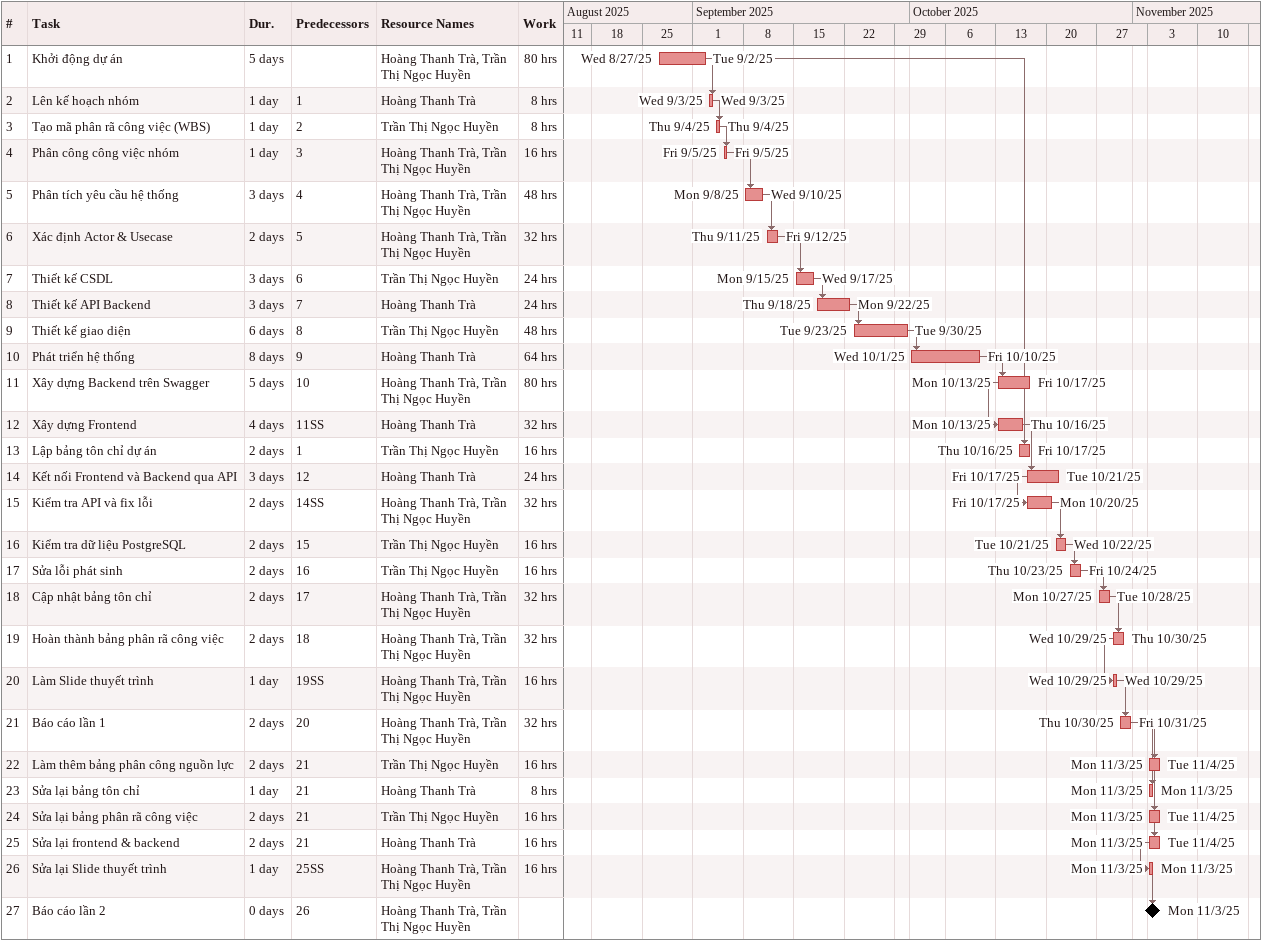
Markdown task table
| ID | Task | Duration | Start | Finish | Predecessors | Resources | Work (h) |
|---|---|---|---|---|---|---|---|
| 1 | Khởi động dự án | 5d | 2025-08-27 | 2025-09-02 |  | Hoàng Thanh Trà, Trần Thị Ngọc Huyền | 80 |
| 2 | Lên kế hoạch nhóm | 1d | 2025-09-03 | 2025-09-03 | 1 | Hoàng Thanh Trà | 8 |
| 3 | Tạo mã phân rã công việc (WBS) | 1d | 2025-09-04 | 2025-09-04 | 2 | Trần Thị Ngọc Huyền | 8 |
| 4 | Phân công công việc nhóm | 1d | 2025-09-05 | 2025-09-05 | 3 | Hoàng Thanh Trà, Trần Thị Ngọc Huyền | 16 |
| 5 | Phân tích yêu cầu hệ thống | 3d | 2025-09-08 | 2025-09-10 | 4 | Hoàng Thanh Trà, Trần Thị Ngọc Huyền | 48 |
| 6 | Xác định Actor & Usecase | 2d | 2025-09-11 | 2025-09-12 | 5 | Hoàng Thanh Trà, Trần Thị Ngọc Huyền | 32 |
| 7 | Thiết kế CSDL | 3d | 2025-09-15 | 2025-09-17 | 6 | Trần Thị Ngọc Huyền | 24 |
| 8 | Thiết kế API Backend | 3d | 2025-09-18 | 2025-09-22 | 7 | Hoàng Thanh Trà | 24 |
| 9 | Thiết kế giao diện | 6d | 2025-09-23 | 2025-09-30 | 8 | Trần Thị Ngọc Huyền | 48 |
| 10 | Phát triển hệ thống | 8d | 2025-10-01 | 2025-10-10 | 9 | Hoàng Thanh Trà | 64 |
| 11 | Xây dựng Backend trên Swagger | 5d | 2025-10-13 | 2025-10-17 | 10 | Hoàng Thanh Trà, Trần Thị Ngọc Huyền | 80 |
| 12 | Xây dựng Frontend | 4d | 2025-10-13 | 2025-10-16 | 11SS | Hoàng Thanh Trà | 32 |
| 13 | Lập bảng tôn chỉ dự án | 2d | 2025-10-16 | 2025-10-17 | 1 | Trần Thị Ngọc Huyền | 16 |
| 14 | Kết nối Frontend và Backend qua API | 3d | 2025-10-17 | 2025-10-21 | 12 | Hoàng Thanh Trà | 24 |
| 15 | Kiểm tra API và fix lỗi | 2d | 2025-10-17 | 2025-10-20 | 14SS | Hoàng Thanh Trà, Trần Thị Ngọc Huyền | 32 |
| 16 | Kiểm tra dữ liệu PostgreSQL | 2d | 2025-10-21 | 2025-10-22 | 15 | Trần Thị Ngọc Huyền | 16 |
| 17 | Sửa lỗi phát sinh | 2d | 2025-10-23 | 2025-10-24 | 16 | Trần Thị Ngọc Huyền | 16 |
| 18 | Cập nhật bảng tôn chỉ | 2d | 2025-10-27 | 2025-10-28 | 17 | Hoàng Thanh Trà, Trần Thị Ngọc Huyền | 32 |
| 19 | Hoàn thành bảng phân rã công việc | 2d | 2025-10-29 | 2025-10-30 | 18 | Hoàng Thanh Trà, Trần Thị Ngọc Huyền | 32 |
| 20 | Làm Slide thuyết trình | 1d | 2025-10-29 | 2025-10-29 | 19SS | Hoàng Thanh Trà, Trần Thị Ngọc Huyền | 16 |
| 21 | Báo cáo lần 1 | 2d | 2025-10-30 | 2025-10-31 | 20 | Hoàng Thanh Trà, Trần Thị Ngọc Huyền | 32 |
| 22 | Làm thêm bảng phân công nguồn lực | 2d | 2025-11-03 | 2025-11-04 | 21 | Trần Thị Ngọc Huyền | 16 |
| 23 | Sửa lại bảng tôn chỉ | 1d | 2025-11-03 | 2025-11-03 | 21 | Hoàng Thanh Trà | 8 |
| 24 | Sửa lại bảng phân rã công việc | 2d | 2025-11-03 | 2025-11-04 | 21 | Trần Thị Ngọc Huyền | 16 |
| 25 | Sửa lại frontend & backend | 2d | 2025-11-03 | 2025-11-04 | 21 | Hoàng Thanh Trà | 16 |
| 26 | Sửa lại Slide thuyết trình | 1d | 2025-11-03 | 2025-11-03 | 25SS | Hoàng Thanh Trà, Trần Thị Ngọc Huyền | 16 |
| 27 | Báo cáo lần 2 | 0d | 2025-11-03 | 2025-11-03 | 26 | Hoàng Thanh Trà, Trần Thị Ngọc Huyền |  |
